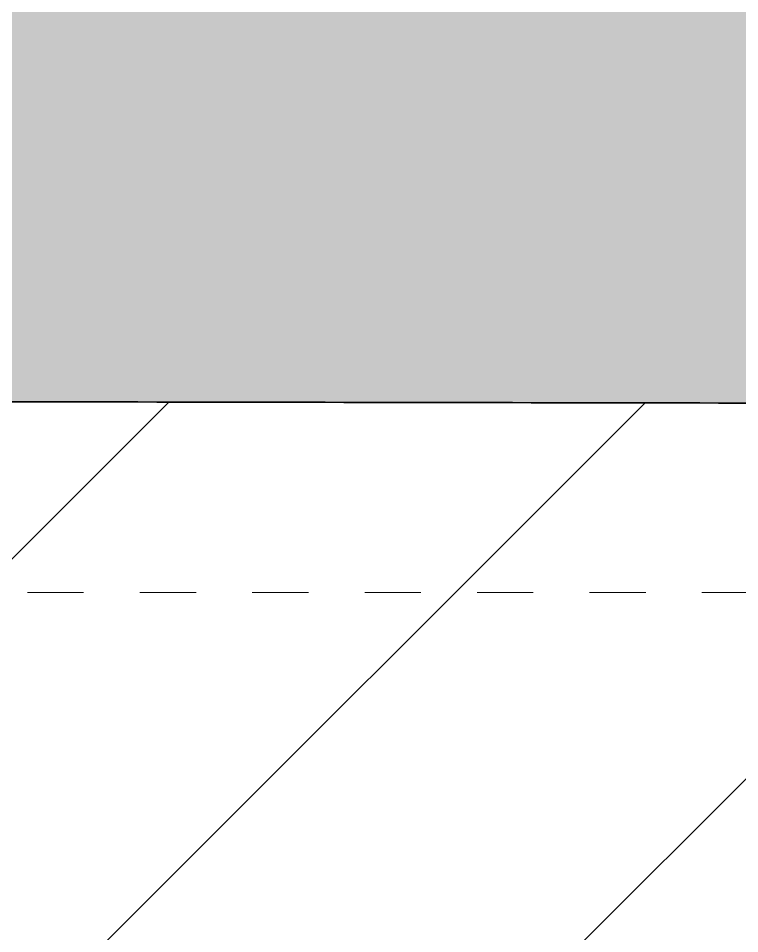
# Model space of a CAD drawing. Header units: metres. Extents: x -1147 to -802, y 5 to 567.
# Drawn here: x -1033.347 to -1032.064, y 520.079 to 521.709 of the extents above; entities that cross this region are included whole.
import ezdxf

# ---------------------------------------------------------------- set-up
doc = ezdxf.new("R2010")
doc.units = ezdxf.units.M
doc.linetypes.add('JacobsDash', pattern=[0.0045, 0.003, -0.0015])
for name, color, linetype, lineweight in [('A-DETL', 7, 'Continuous', 13), ('A-DETL-GENF', 7, 'Continuous', 9), ('A-FLOR-PATT', 7, 'Continuous', 40), ('A-GENM', 7, 'Continuous', 35)]:
    doc.layers.add(name, color=color, linetype=linetype, lineweight=lineweight)

# ---------------------------------------------------------------- blocks, each defined once
blk = doc.blocks.new('T2DPAA-T2D-C3S-RS-M3D-100334_rvt-1-DRG-2873010 - GENERAL ARRANGEMENT PLAN')
at = {"layer": 'A-GENM', "color": 9, "lineweight": 25, "true_color": 0xbebebe}
blk.add_open_spline([(-1120.0411, 521.0019), (-1120.3964, 521.0026), (-1120.9294, 521.0035), (-1121.64, 521.0048), (-1122.173, 521.0057), (-1122.7059, 521.0067), (-1123.4166, 521.0079), (-1124.3048, 521.0095), (-1125.3708, 521.0114), (-1126.4367, 521.0133), (-1127.5026, 521.0152), (-1128.5685, 521.0171), (-1129.6345, 521.019), (-1130.7004, 521.0209), (-1131.7663, 521.0228), (-1132.8322, 521.0247), (-1133.8981, 521.0266), (-1134.964, 521.0284), (-1136.03, 521.0303), (-1137.0958, 521.0322), (-1138.1618, 521.0341), (-1139.2277, 521.036), (-1140.2935, 521.0379), (-1141.3594, 521.0398), (-1142.4253, 521.0417), (-1143.4912, 521.0436), (-1144.5571, 521.0455), (-1145.6229, 521.0474), (-1146.6888, 521.0493), (-1148.1099, 521.0518), (-1149.531, 521.0543), (-1150.9521, 521.0569), (-1152.0179, 521.0588), (-1152.7315, 521.06), (-1153.0899, 521.0607), (-1153.0929, 521.0607)], degree=3, knots=[-1, -1, -1, -1, -0.9705882, -0.9558824, -0.9411765, -0.9264706, -0.9117647, -0.8823529, -0.8529412, -0.8235294, -0.7941176, -0.7647059, -0.7352941, -0.7058824, -0.6764706, -0.6470588, -0.6176471, -0.5882353, -0.5588235, -0.5294118, -0.5, -0.4705882, -0.4411765, -0.4117647, -0.3823529, -0.3529412, -0.3235294, -0.2941176, -0.2647059, -0.2352941, -0.1764706, -0.1470588, -0.1176471, -0.0882353, -0.0879804, -0.0879804, -0.0879804, -0.0879804], dxfattribs=at)
at = {"layer": 'A-GENM', "color": 253, "lineweight": 25, "true_color": 0xa3a3a3}
for points in [[(-1134.964, 521.0284), (-1134.6087, 521.0278), (-1133.8981, 521.0266), (-1133.1875, 521.0253), (-1132.8322, 521.0247)], [(-1132.8322, 521.0247), (-1132.4769, 521.024), (-1131.7663, 521.0228), (-1131.0557, 521.0215), (-1130.7004, 521.0209)]]:
    blk.add_open_spline(points, degree=3, dxfattribs=at)

msp = doc.modelspace()

# ---------------------------------------------------------------- hatches: boundary and pattern name
at = {"layer": 'A-DETL-GENF'}
h = msp.add_hatch(dxfattribs=at)
h.set_pattern_fill('FP_4', color=256, style=0, pattern_type=2)
h.set_pattern_definition([(45, (100.7304, 3.6), (-0.42426407, 0.42426407), [])])
h.paths.add_polyline_path([(-1019.6515, 509.337), (-1019.6307, 521.002), (-1039.424, 521.0371), (-1041.3603, 509.9228), (-1041.7364, 509.9226), (-1041.7372, 509.3762), (-1041.5113, 509.3758), (-1041.2914, 509.8156), (-1041.0712, 509.375), (-1026.5283, 509.3492), (-1026.3581, 509.6896), (-1026.1876, 509.3486), (-1019.8399, 509.3373)])
at = {"layer": 'A-FLOR-PATT', "lineweight": 5, "true_color": 0xe1e1e1}
h = msp.add_hatch(color=254, dxfattribs=at)
h.paths.add_polyline_path([(-1025.2425, 507.7099), (-1025.6984, 509.3477), (-1026.1876, 509.3486), (-1025.9808, 508.935), (-1026.7354, 508.935), (-1026.5283, 509.3492), (-1035.6209, 509.3654), (-1035.6635, 509.1208), (-1025.4667, 507.7403)])
h.paths.add_polyline_path([(-1028.947, 521.0185), (-1031.803, 531.2789), (-1033.5892, 521.0268), (-1029.2111, 521.019)])

# ---------------------------------------------------------------- linework, layer by layer
at = {"layer": 'A-DETL', "color": 143, "linetype": 'JacobsDash', "lineweight": 15, "true_color": 0x78aac8}
msp.add_line((-1019.6313, 520.687), (-1052.6625, 520.687), dxfattribs=at)

# ---------------------------------------------------------------- block references
at = {"lineweight": 5}
msp.add_blockref('T2DPAA-T2D-C3S-RS-M3D-100334_rvt-1-DRG-2873010 - GENERAL ARRANGEMENT PLAN', (100.4304, 0), dxfattribs=at)

doc.saveas('drawing.dxf')
